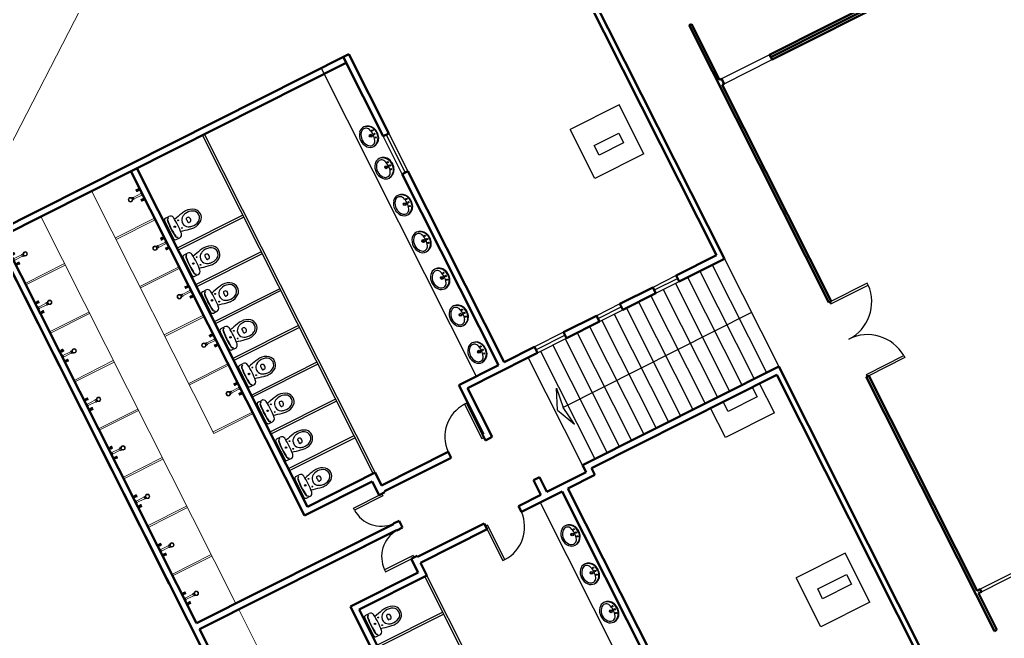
# Model space of a CAD drawing. Header units: inches. Extents: x 725.5 to 800.4, y -655.3 to -591.9.
# Drawn here: x 752.12 to 755.656, y -633.918 to -631.695 of the extents above; entities that cross this region are included whole.
import ezdxf

# ---------------------------------------------------------------- set-up
doc = ezdxf.new("R2010")
doc.units = ezdxf.units.IN
doc.header["$MEASUREMENT"] = 0
doc.linetypes.add('CONTINUA', pattern=[0])
for name, color, linetype, lineweight in [('0.13', 109, 'Continuous', 13), ('ACHUTECH', 24, 'Continuous', 18), ('muebles', 7, 'Continuous', 18)]:
    doc.layers.add(name, color=color, linetype=linetype, lineweight=lineweight)
for name, color, linetype in [('023_MUROS_2', 7, 'Continuous'), ('A_TEXTOLOCAL', 3, 'Continuous'), ('VANO-PUERTAS', 8, 'Continuous')]:
    doc.layers.add(name, color=color, linetype=linetype)

# ---------------------------------------------------------------- blocks, each defined once
blk = doc.blocks.new('A$C06D66FD6')
at = {"layer": '0.13', "color": 7}
for p, q in [((0.015, 0.239), (0.01, 0.239)), ((0.01, 0.239), (0.01, 0.2)), ((0.015, 0.2), (0.01, 0.2)), ((0.015, 0.239), (0.015, 0.2)), ((0.03, 0.205), (0.03, 0.233)), ((0.034, 0.227), (0.03, 0.227)), ((0.034, 0.211), (0.03, 0.211)), ((0.037, 0.228), (0.034, 0.228)), ((0.034, 0.228), (0.034, 0.21)), ((0.037, 0.21), (0.034, 0.21)), ((0.037, 0.228), (0.037, 0.21)), ((0.041, 0.223), (0.037, 0.223)), ((0.041, 0.215), (0.037, 0.215)), ((0.041, 0.2), (0.041, 0.239)), ((0.02, 0.119), (0, 0.119)), ((0.02, 0.152), (0.01, 0.152)), ((0.01, 0.152), (0.01, 0.086)), ((0.02, 0.086), (0.01, 0.086)), ((0.015, 0.039), (0.01, 0.039)), ((0.01, 0.039), (0.01, 0)), ((0.015, 0), (0.01, 0)), ((0.015, 0.039), (0.015, 0)), ((0.02, 0.152), (0.02, 0.086)), ((0.03, 0.139), (0.03, 0.099)), ((0.185, 0.134), (0.03, 0.134)), ((0.185, 0.104), (0.03, 0.104)), ((0.03, 0.005), (0.03, 0.033)), ((0.034, 0.027), (0.03, 0.027)), ((0.034, 0.011), (0.03, 0.011)), ((0.037, 0.028), (0.034, 0.028)), ((0.034, 0.028), (0.034, 0.01)), ((0.037, 0.01), (0.034, 0.01)), ((0.037, 0.028), (0.037, 0.01)), ((0.041, 0.023), (0.037, 0.023)), ((0.041, 0.015), (0.037, 0.015)), ((0.041, 0), (0.041, 0.039)), ((0.185, 0.1), (0.185, 0.14)), ((0.188, 0.142), (0.201, 0.142)), ((0.188, 0.097), (0.201, 0.097)), ((0.203, 0.099), (0.203, 0.14))]:
    blk.add_line(p, q, dxfattribs=at)
for points in [[(0.014, 0.219), (0.006, 0.219)], [(0.015, 0.239), (0.03, 0.233)], [(0.015, 0.2), (0.03, 0.205)], [(0.014, 0.019), (0.006, 0.019)], [(0.015, 0.039), (0.03, 0.033)], [(0.015, 0), (0.03, 0.005)]]:
    blk.add_lwpolyline(points, dxfattribs=at)
for points in [[(0.041, 0.239), (0.076, 0.239, -0.414214), (0.081, 0.234), (0.081, 0.204, -0.414214), (0.076, 0.2), (0.041, 0.2)], [(0.045, 0.224), (0.069, 0.224, 0.414214), (0.074, 0.229), (0.074, 0.229, 0.414214), (0.069, 0.234), (0.045, 0.234)], [(0.045, 0.206), (0.069, 0.206, 0.414214), (0.074, 0.211), (0.074, 0.211, 0.414214), (0.069, 0.216), (0.045, 0.216)], [(0.041, 0.039), (0.076, 0.039, -0.414214), (0.081, 0.034), (0.081, 0.004, -0.414214), (0.076, 0), (0.041, 0)], [(0.045, 0.024), (0.069, 0.024, 0.414214), (0.074, 0.029), (0.074, 0.029, 0.414214), (0.069, 0.034), (0.045, 0.034)], [(0.045, 0.006), (0.069, 0.006, 0.414214), (0.074, 0.011), (0.074, 0.011, 0.414214), (0.069, 0.016), (0.045, 0.016)]]:
    blk.add_lwpolyline(points, format="xyb", dxfattribs=at)
for radius in [0.0412, 0.0312]:
    blk.add_circle((0.251, 0.119), radius, dxfattribs=at)
for centre, radius, start, end in [((0.042, 0.158), 0.022, 195.6155, 239.4797), ((0.042, 0.081), 0.022, 120.5203, 164.3845), ((0.188, 0.139), 0.0025, 83.7052, 173.325), ((0.188, 0.1), 0.0025, 180, 265.3127), ((0.201, 0.14), 0.002, 0, 90), ((0.201, 0.099), 0.002, 270, 0), ((0.192, 0.171), 0.037, 285.9939, 316.8614), ((0.198, 0.06), 0.038, 52.1831, 83.3278)]:
    blk.add_arc(centre, radius, start, end, dxfattribs=at)

msp = doc.modelspace()

# ---------------------------------------------------------------- linework, layer by layer
at = {"color": 7}
for p, q in [((754.8133, -631.821), (754.6407, -631.9079)), ((754.6496, -631.9255), (754.8221, -631.8386)), ((753.2019, -631.8691), (753.7598, -632.9764)), ((754.2726, -632.0007), (754.0965, -632.0894)), ((754.3613, -632.1767), (754.2726, -632.0007)), ((754.1852, -632.2654), (754.0965, -632.0894)), ((753.3888, -633.3266), (752.776, -632.1101)), ((753.3959, -633.323), (752.783, -632.1066)), ((753.4931, -632.2499), (753.4248, -632.1143)), ((753.4459, -632.1037), (753.5142, -632.2393)), ((754.3613, -632.1767), (754.1852, -632.2654)), ((752.6434, -632.4082), (752.6558, -632.4019)), ((752.9207, -632.3973), (752.6848, -632.5162)), ((752.9242, -632.4044), (752.6883, -632.5232)), ((752.7229, -632.4058), (752.7195, -632.4076)), ((752.64, -632.4185), (752.6717, -632.4815)), ((752.7313, -632.4224), (752.7278, -632.4241)), ((752.6821, -632.4849), (752.6945, -632.4787)), ((752.7066, -632.5508), (752.7384, -632.6138)), ((752.7101, -632.5404), (752.7224, -632.5342)), ((752.9873, -632.5296), (752.7514, -632.6484)), ((752.9908, -632.5366), (752.7549, -632.6555)), ((752.7896, -632.5381), (752.7861, -632.5398)), ((752.7979, -632.5547), (752.7945, -632.5564)), ((754.6066, -632.5762), (754.8017, -632.9635)), ((754.6506, -632.554), (754.8458, -632.9413)), ((752.7487, -632.6172), (752.7611, -632.611)), ((754.478, -632.6145), (754.3935, -632.6571)), ((754.5186, -632.6206), (754.7137, -633.0078)), ((754.5626, -632.5984), (754.7577, -632.9857)), ((754.4042, -632.6782), (754.4887, -632.6356)), ((754.4746, -632.6427), (754.6697, -633.03)), ((755.164, -632.642), (755.0302, -632.7094)), ((755.0337, -632.7164), (755.1675, -632.649)), ((755.1675, -632.649), (755.164, -632.642)), ((752.7733, -632.683), (752.805, -632.746)), ((752.7767, -632.6727), (752.789, -632.6664)), ((753.0539, -632.6618), (752.818, -632.7807)), ((753.0575, -632.6689), (752.8216, -632.7877)), ((752.8562, -632.6703), (752.8527, -632.6721)), ((752.8646, -632.6869), (752.8611, -632.6886)), ((754.3866, -632.6871), (754.5817, -633.0744)), ((754.4306, -632.6649), (754.6257, -633.0522)), ((754.2756, -632.7165), (754.1911, -632.7591)), ((754.3426, -632.7092), (754.5377, -633.0965)), ((752.8154, -632.7494), (752.8277, -632.7432)), ((754.7482, -632.7477), (754.0713, -633.0887)), ((754.2017, -632.7802), (754.2862, -632.7376)), ((754.2545, -632.7536), (754.4497, -633.1409)), ((754.2986, -632.7314), (754.4937, -633.1187)), ((752.8433, -632.8049), (752.8557, -632.7987)), ((753.1205, -632.7941), (752.8847, -632.9129)), ((753.1241, -632.8011), (752.8882, -632.92)), ((754.1665, -632.7979), (754.3616, -633.1852)), ((754.2105, -632.7758), (754.4057, -633.1631)), ((752.9228, -632.8026), (752.9194, -632.8043)), ((752.9312, -632.8192), (752.9277, -632.8209)), ((754.0731, -632.8185), (753.9693, -632.8708)), ((754.1225, -632.8201), (754.3176, -633.2074)), ((753.9799, -632.892), (754.0838, -632.8396)), ((754.0345, -632.8645), (754.2296, -633.2517)), ((754.0785, -632.8423), (754.2736, -633.2296)), ((752.882, -632.8817), (752.8943, -632.8755)), ((753.9905, -632.8866), (754.1856, -633.2739)), ((755.1614, -632.9699), (755.2952, -632.9025)), ((755.2952, -632.9025), (755.2988, -632.9095)), ((752.9099, -632.9372), (752.9223, -632.9309)), ((753.1872, -632.9263), (752.9513, -633.0452)), ((753.1907, -632.9334), (752.9548, -633.0522)), ((752.9895, -632.9348), (752.986, -632.9366)), ((754.1416, -633.2961), (753.9465, -632.9088)), ((755.2988, -632.9095), (755.165, -632.9769)), ((752.9065, -632.9475), (752.9382, -633.0105)), ((752.9978, -632.9514), (752.9943, -632.9531)), ((752.9486, -633.0139), (752.961, -633.0077)), ((754.8304, -633.1079), (754.7772, -633.0023)), ((754.0515, -633.0987), (754.0483, -633.0198)), ((754.0483, -633.0198), (754.0713, -633.0887)), ((752.9731, -633.0798), (753.0049, -633.1428)), ((752.9766, -633.0694), (752.9889, -633.0632)), ((753.2538, -633.0586), (753.0179, -633.1774)), ((753.2574, -633.0656), (753.0215, -633.1845)), ((753.0561, -633.0671), (753.0526, -633.0688)), ((753.0644, -633.0837), (753.061, -633.0854)), ((754.0515, -633.0987), (754.113, -633.1482)), ((754.113, -633.1482), (754.0713, -633.0887)), ((754.6544, -633.1966), (754.6012, -633.091)), ((754.8304, -633.1079), (754.6544, -633.1966)), ((753.0152, -633.1462), (753.0276, -633.14)), ((753.0398, -633.212), (753.0715, -633.275)), ((753.0432, -633.2017), (753.0555, -633.1954)), ((753.3204, -633.1908), (753.0845, -633.3097)), ((753.324, -633.1979), (753.0881, -633.3167)), ((753.1227, -633.1993), (753.1193, -633.2011)), ((753.1311, -633.2159), (753.1276, -633.2177)), ((753.0819, -633.2784), (753.0942, -633.2722)), ((753.1116, -633.3374), (753.1239, -633.3312)), ((753.1082, -633.3478), (753.1399, -633.4108)), ((753.1911, -633.3351), (753.1877, -633.3369)), ((753.1995, -633.3517), (753.196, -633.3534)), ((753.1503, -633.4142), (753.1626, -633.408)), ((753.9886, -633.4306), (754.5444, -634.5338)), ((755.0847, -633.6127), (754.9087, -633.7014)), ((755.1734, -633.7887), (755.0847, -633.6127)), ((755.7418, -633.6553), (755.5693, -633.7422)), ((755.5737, -633.751), (755.7462, -633.6641)), ((754.1078, -634.7538), (753.5748, -633.6957)), ((754.1149, -634.7502), (753.5819, -633.6922)), ((754.9974, -633.8774), (754.9087, -633.7014)), ((755.1734, -633.7887), (754.9974, -633.8774)), ((753.6397, -633.8245), (753.4038, -633.9433)), ((753.359, -633.8457), (753.3907, -633.9087)), ((753.3624, -633.8353), (753.3748, -633.8291)), ((753.6432, -633.8315), (753.4073, -633.9504)), ((753.442, -633.833), (753.4385, -633.8347)), ((753.4503, -633.8496), (753.4468, -633.8513)), ((753.4011, -633.9121), (753.4135, -633.9059))]:
    msp.add_line(p, q, dxfattribs=at)
for centre, radius in [((753.386, -632.0936), 0.00211), ((753.3806, -632.1121), 0.00528), ((753.3806, -632.1121), 0.00324), ((753.394, -632.1053), 0.00246), ((753.3987, -632.1187), 0.00211), ((753.4359, -632.2255), 0.00528), ((753.4359, -632.2255), 0.00324), ((753.4414, -632.207), 0.00211), ((753.4494, -632.2187), 0.00246), ((753.4541, -632.2321), 0.00211), ((753.5082, -632.3395), 0.00211), ((753.5027, -632.358), 0.00528), ((753.5027, -632.358), 0.00324), ((753.5162, -632.3513), 0.00246), ((753.5209, -632.3647), 0.00211), ((752.6769, -632.4394), 0.00261), ((752.6769, -632.4394), 0.00261), ((752.6886, -632.4162), 0.00145), ((752.7025, -632.4438), 0.00145), ((753.575, -632.472), 0.00211), ((753.5829, -632.4838), 0.00246), ((753.5695, -632.4906), 0.00528), ((753.5695, -632.4906), 0.00324), ((753.5876, -632.4972), 0.00211), ((752.7552, -632.5485), 0.00145), ((752.7435, -632.5717), 0.00261), ((752.7435, -632.5717), 0.00261), ((752.7691, -632.5761), 0.00145), ((753.6362, -632.6231), 0.00528), ((753.6362, -632.6231), 0.00324), ((753.6417, -632.6046), 0.00211), ((753.6497, -632.6163), 0.00246), ((753.6544, -632.6297), 0.00211), ((752.8218, -632.6807), 0.00145), ((752.8102, -632.7039), 0.00261), ((752.8102, -632.7039), 0.00261), ((752.8358, -632.7083), 0.00145), ((753.703, -632.7556), 0.00528), ((753.703, -632.7556), 0.00324), ((753.7085, -632.7371), 0.00211), ((753.7165, -632.7489), 0.00246), ((753.7212, -632.7623), 0.00211), ((752.8768, -632.8362), 0.00261), ((752.8768, -632.8362), 0.00261), ((752.8885, -632.813), 0.00145), ((752.9024, -632.8406), 0.00145), ((753.7753, -632.8696), 0.00211), ((753.7698, -632.8882), 0.00528), ((753.7698, -632.8882), 0.00324), ((753.7832, -632.8814), 0.00246), ((753.7879, -632.8948), 0.00211), ((752.9434, -632.9684), 0.00261), ((752.9434, -632.9684), 0.00261), ((752.9551, -632.9452), 0.00145), ((752.969, -632.9728), 0.00145), ((753.0217, -633.0775), 0.00145), ((753.0101, -633.1007), 0.00261), ((753.0101, -633.1007), 0.00261), ((753.0356, -633.1051), 0.00145), ((753.0884, -633.2097), 0.00145), ((753.0767, -633.2329), 0.00261), ((753.0767, -633.2329), 0.00261), ((753.1023, -633.2373), 0.00145), ((753.1451, -633.3687), 0.00261), ((753.1451, -633.3687), 0.00261), ((753.1568, -633.3455), 0.00145), ((753.1707, -633.3731), 0.00145), ((754.1043, -633.5452), 0.00528), ((754.1043, -633.5452), 0.00324), ((754.1098, -633.5266), 0.00211), ((754.1178, -633.5384), 0.00246), ((754.1225, -633.5518), 0.00211), ((754.1738, -633.6831), 0.00528), ((754.1738, -633.6831), 0.00324), ((754.1793, -633.6645), 0.00211), ((754.1872, -633.6763), 0.00246), ((754.1919, -633.6897), 0.00211), ((754.2433, -633.821), 0.00528), ((754.2433, -633.821), 0.00324), ((754.2488, -633.8025), 0.00211), ((754.2567, -633.8142), 0.00246), ((754.2614, -633.8276), 0.00211), ((753.4076, -633.8434), 0.00145), ((753.3959, -633.8666), 0.00261), ((753.3959, -633.8666), 0.00261), ((753.4215, -633.871), 0.00145)]:
    msp.add_circle(centre, radius, dxfattribs=at)
for centre, radius, start, end in [((753.3683, -632.1057), 0.0282, 116.7392, 167.6563), ((753.3683, -632.1057), 0.0225, 143.8082, 167.6563), ((753.3639, -632.1025), 0.0171, 47.0976, 143.8082), ((753.3705, -632.1101), 0.0331, 49.4536, 116.7392), ((753.3676, -632.1148), 0.0363, 48.9184, 105.7424), ((753.3324, -632.1364), 0.0634, 26.7392, 47.0976), ((753.3598, -632.1225), 0.0472, 26.7392, 47.9924), ((753.3598, -632.1225), 0.0495, 26.7392, 49.4536), ((753.3857, -632.1095), 0.046, 167.6563, 206.7392), ((753.3857, -632.1095), 0.0404, 167.6563, 206.7392), ((753.3857, -632.1095), 0.0404, 206.7392, 245.8221), ((753.3784, -632.1312), 0.0171, 269.6702, 6.3807), ((753.3324, -632.1364), 0.0634, 6.3807, 26.7392), ((753.3762, -632.1214), 0.0331, 296.7392, 4.0247), ((753.3706, -632.1209), 0.0363, 307.7359, 4.5599), ((753.3598, -632.1225), 0.0472, 5.4859, 26.7392), ((753.3598, -632.1225), 0.0495, 4.0247, 26.7392), ((753.3857, -632.1095), 0.046, 206.7392, 245.8221), ((753.3784, -632.1258), 0.0282, 245.8221, 296.7392), ((753.3784, -632.1258), 0.0225, 245.8221, 269.6702), ((753.4236, -632.2191), 0.0282, 116.7392, 167.6563), ((753.4193, -632.2159), 0.0171, 47.0976, 143.8082), ((753.4259, -632.2235), 0.0331, 49.4536, 116.7392), ((753.4229, -632.2282), 0.0363, 48.9184, 105.7424), ((753.4152, -632.236), 0.0495, 26.7392, 49.4536), ((753.4411, -632.2229), 0.046, 167.6563, 206.7392), ((753.4411, -632.2229), 0.0404, 167.6563, 206.7392), ((753.4236, -632.2191), 0.0225, 143.8082, 167.6563), ((753.3878, -632.2498), 0.0634, 26.7392, 47.0976), ((753.3878, -632.2498), 0.0634, 6.3807, 26.7392), ((753.4316, -632.2348), 0.0331, 296.7392, 4.0247), ((753.4152, -632.236), 0.0472, 26.7392, 47.9924), ((753.426, -632.2343), 0.0363, 307.7359, 4.5599), ((753.4152, -632.236), 0.0472, 5.4859, 26.7392), ((753.4152, -632.236), 0.0495, 4.0247, 26.7392), ((753.4411, -632.2229), 0.046, 206.7392, 245.8221), ((753.4411, -632.2229), 0.0404, 206.7392, 245.8221), ((753.4338, -632.2392), 0.0282, 245.8221, 296.7392), ((753.4338, -632.2392), 0.0225, 245.8221, 269.6702), ((753.4337, -632.2446), 0.0171, 269.6702, 6.3807), ((753.4904, -632.3516), 0.0282, 116.7392, 167.6563), ((753.4904, -632.3516), 0.0225, 143.8082, 167.6563), ((753.486, -632.3484), 0.0171, 47.0976, 143.8082), ((753.4926, -632.356), 0.0331, 49.4536, 116.7392), ((753.4897, -632.3608), 0.0363, 48.9184, 105.7424), ((753.4545, -632.3823), 0.0634, 26.7392, 47.0976), ((753.482, -632.3685), 0.0472, 26.7392, 47.9924), ((753.482, -632.3685), 0.0495, 26.7392, 49.4536), ((752.7392, -632.4264), 0.0502, 78.026, 119.042), ((753.5079, -632.3554), 0.046, 167.6563, 206.7392), ((753.5079, -632.3554), 0.046, 206.7392, 245.8221), ((753.5079, -632.3554), 0.0404, 167.6563, 206.7392), ((753.5079, -632.3554), 0.0404, 206.7392, 245.8221), ((753.5005, -632.3772), 0.0171, 269.6702, 6.3807), ((753.4545, -632.3823), 0.0634, 6.3807, 26.7392), ((753.4983, -632.3673), 0.0331, 296.7392, 4.0247), ((753.4928, -632.3669), 0.0363, 307.7359, 4.5599), ((753.482, -632.3685), 0.0472, 5.4859, 26.7392), ((753.482, -632.3685), 0.0495, 4.0247, 26.7392), ((752.6469, -632.4151), 0.00773, 116.7392, 206.7392), ((752.6573, -632.4148), 0.00773, 116.7392, 200.4673), ((752.6585, -632.4141), 0.00773, 126.982, 200.525), ((752.6613, -632.413), 0.0124, 33.5322, 116.7392), ((752.4455, -632.556), 0.2713, 19.9461, 33.5322), ((753.0012, -632.7706), 0.483, 128.3135, 132.2832), ((752.7236, -632.4144), 0.0223, 144.1418, 200.4972), ((752.7747, -632.4817), 0.1159, 121.1186, 129.0298), ((752.7446, -632.4296), 0.0483, 128.3587, 144.1418), ((752.7405, -632.4244), 0.0417, 87.623, 128.3587), ((752.7208, -632.4102), 0.0029, 116.7392, 200.09), ((752.7725, -632.3913), 0.058, 200.09, 213.3883), ((752.7256, -632.411), 0.0058, 63.6091, 116.7392), ((752.723, -632.4162), 0.0116, 349.8693, 63.6091), ((752.7413, -632.407), 0.0243, 325.8553, 87.623), ((752.7413, -632.407), 0.0309, 339.1754, 74.3029), ((753.5005, -632.3717), 0.0282, 245.8221, 296.7392), ((753.5005, -632.3717), 0.0225, 245.8221, 269.6702), ((752.9216, -632.3162), 0.2898, 200.4673, 213.011), ((752.9216, -632.3162), 0.2884, 200.4086, 213.0636), ((752.7352, -632.41), 0.0348, 200.4972, 212.9811), ((752.7248, -632.4168), 0.0223, 212.9811, 269.3365), ((752.7265, -632.4216), 0.0029, 213.3883, 296.7392), ((752.7251, -632.3908), 0.0483, 269.3365, 285.1196), ((752.7012, -632.3356), 0.1159, 284.4485, 292.3598), ((752.7287, -632.4172), 0.0058, 296.7392, 349.8693), ((752.7268, -632.3972), 0.0417, 285.1196, 325.8553), ((752.7245, -632.3971), 0.0502, 294.4363, 335.4523), ((752.6786, -632.478), 0.00773, 206.7392, 296.7392), ((752.685, -632.4698), 0.00773, 213.011, 296.7392), ((752.6863, -632.4693), 0.00773, 212.9533, 286.4963), ((752.6889, -632.4677), 0.0124, 296.7392, 19.9461), ((752.6037, -631.9817), 0.483, 281.1952, 285.1648), ((753.5746, -632.488), 0.046, 167.6563, 206.7392), ((753.5572, -632.4842), 0.0282, 116.7392, 167.6563), ((753.5746, -632.488), 0.0404, 167.6563, 206.7392), ((753.5572, -632.4842), 0.0225, 143.8082, 167.6563), ((753.5528, -632.481), 0.0171, 47.0976, 143.8082), ((753.5594, -632.4886), 0.0331, 49.4536, 116.7392), ((753.5565, -632.4933), 0.0363, 48.9184, 105.7424), ((753.5213, -632.5148), 0.0634, 26.7392, 47.0976), ((753.5487, -632.501), 0.0472, 26.7392, 47.9924), ((753.5487, -632.501), 0.0495, 26.7392, 49.4536), ((753.5487, -632.501), 0.0472, 5.4859, 26.7392), ((753.5487, -632.501), 0.0495, 4.0247, 26.7392), ((752.8414, -632.6139), 0.1159, 121.1186, 129.0298), ((752.8072, -632.5567), 0.0417, 87.623, 128.3587), ((752.8058, -632.5586), 0.0502, 78.026, 119.042), ((752.8079, -632.5392), 0.0243, 325.8553, 87.623), ((752.8079, -632.5392), 0.0309, 339.1754, 74.3029), ((753.5746, -632.488), 0.046, 206.7392, 245.8221), ((753.5746, -632.488), 0.0404, 206.7392, 245.8221), ((753.5673, -632.5097), 0.0171, 269.6702, 6.3807), ((753.5213, -632.5148), 0.0634, 6.3807, 26.7392), ((753.5651, -632.4999), 0.0331, 296.7392, 4.0247), ((753.5595, -632.4994), 0.0363, 307.7359, 4.5599), ((752.7135, -632.5473), 0.00773, 116.7392, 206.7392), ((752.7239, -632.547), 0.00773, 116.7392, 200.4673), ((752.9882, -632.4484), 0.2898, 200.4673, 213.011), ((752.7251, -632.5463), 0.00773, 126.982, 200.525), ((752.9882, -632.4484), 0.2884, 200.4086, 213.0636), ((752.728, -632.5452), 0.0124, 33.5322, 116.7392), ((752.5122, -632.6882), 0.2713, 19.9461, 33.5322), ((753.0678, -632.9029), 0.483, 128.3135, 132.2832), ((752.7902, -632.5466), 0.0223, 144.1418, 200.4972), ((752.8113, -632.5618), 0.0483, 128.3587, 144.1418), ((752.7874, -632.5424), 0.0029, 116.7392, 200.09), ((752.8391, -632.5235), 0.058, 200.09, 213.3883), ((752.7922, -632.5433), 0.0058, 63.6091, 116.7392), ((752.7896, -632.5485), 0.0116, 349.8693, 63.6091), ((752.7953, -632.5495), 0.0058, 296.7392, 349.8693), ((752.7934, -632.5294), 0.0417, 285.1196, 325.8553), ((752.7911, -632.5294), 0.0502, 294.4363, 335.4523), ((753.5673, -632.5043), 0.0282, 245.8221, 296.7392), ((753.5673, -632.5043), 0.0225, 245.8221, 269.6702), ((752.6704, -632.114), 0.483, 281.1952, 285.1648), ((752.8019, -632.5423), 0.0348, 200.4972, 212.9811), ((752.7914, -632.5491), 0.0223, 212.9811, 269.3365), ((752.7932, -632.5538), 0.0029, 213.3883, 296.7392), ((752.7917, -632.5231), 0.0483, 269.3365, 285.1196), ((752.7678, -632.4679), 0.1159, 284.4485, 292.3598), ((753.6262, -632.6211), 0.0331, 49.4536, 116.7392), ((752.7453, -632.6103), 0.00773, 206.7392, 296.7392), ((752.7517, -632.6021), 0.00773, 213.011, 296.7392), ((752.7529, -632.6016), 0.00773, 212.9533, 286.4963), ((752.7555, -632.5999), 0.0124, 296.7392, 19.9461), ((753.6414, -632.6205), 0.046, 167.6563, 206.7392), ((753.6239, -632.6167), 0.0282, 116.7392, 167.6563), ((753.6414, -632.6205), 0.0404, 167.6563, 206.7392), ((753.6239, -632.6167), 0.0225, 143.8082, 167.6563), ((753.6196, -632.6135), 0.0171, 47.0976, 143.8082), ((753.6232, -632.6258), 0.0363, 48.9184, 105.7424), ((753.5881, -632.6474), 0.0634, 26.7392, 47.0976), ((753.5881, -632.6474), 0.0634, 6.3807, 26.7392), ((753.6155, -632.6336), 0.0472, 26.7392, 47.9924), ((753.6155, -632.6336), 0.0495, 26.7392, 49.4536), ((753.6155, -632.6336), 0.0472, 5.4859, 26.7392), ((753.6155, -632.6336), 0.0495, 4.0247, 26.7392), ((753.1344, -633.0351), 0.483, 128.3135, 132.2832), ((752.908, -632.7462), 0.1159, 121.1186, 129.0298), ((752.8779, -632.6941), 0.0483, 128.3587, 144.1418), ((752.8738, -632.6889), 0.0417, 87.623, 128.3587), ((752.8725, -632.6909), 0.0502, 78.026, 119.042), ((752.8745, -632.6715), 0.0243, 325.8553, 87.623), ((752.8745, -632.6715), 0.0309, 339.1754, 74.3029), ((753.6414, -632.6205), 0.046, 206.7392, 245.8221), ((753.6414, -632.6205), 0.0404, 206.7392, 245.8221), ((753.6341, -632.6368), 0.0225, 245.8221, 269.6702), ((753.6341, -632.6422), 0.0171, 269.6702, 6.3807), ((753.6319, -632.6324), 0.0331, 296.7392, 4.0247), ((753.6263, -632.6319), 0.0363, 307.7359, 4.5599), ((755.0302, -632.7094), 0.1498, 296.7392, 23.7222), ((752.7802, -632.6796), 0.00773, 116.7392, 206.7392), ((752.7906, -632.6793), 0.00773, 116.7392, 200.4673), ((753.0548, -632.5807), 0.2898, 200.4673, 213.011), ((752.7917, -632.6786), 0.00773, 126.982, 200.525), ((753.0548, -632.5807), 0.2884, 200.4086, 213.0636), ((752.7946, -632.6775), 0.0124, 33.5322, 116.7392), ((752.5788, -632.8205), 0.2713, 19.9461, 33.5322), ((752.8568, -632.6789), 0.0223, 144.1418, 200.4972), ((752.8685, -632.6745), 0.0348, 200.4972, 212.9811), ((752.8581, -632.6813), 0.0223, 212.9811, 269.3365), ((752.854, -632.6747), 0.0029, 116.7392, 200.09), ((752.9058, -632.6558), 0.058, 200.09, 213.3883), ((752.8588, -632.6755), 0.0058, 63.6091, 116.7392), ((752.8598, -632.6861), 0.0029, 213.3883, 296.7392), ((752.8562, -632.6807), 0.0116, 349.8693, 63.6091), ((752.8619, -632.6817), 0.0058, 296.7392, 349.8693), ((752.8601, -632.6617), 0.0417, 285.1196, 325.8553), ((752.8577, -632.6616), 0.0502, 294.4363, 335.4523), ((753.6341, -632.6368), 0.0282, 245.8221, 296.7392), ((752.8222, -632.7322), 0.0124, 296.7392, 19.9461), ((752.737, -632.2462), 0.483, 281.1952, 285.1648), ((752.8584, -632.6553), 0.0483, 269.3365, 285.1196), ((752.8344, -632.6001), 0.1159, 284.4485, 292.3598), ((753.6907, -632.7492), 0.0282, 116.7392, 167.6563), ((753.6863, -632.746), 0.0171, 47.0976, 143.8082), ((753.6929, -632.7536), 0.0331, 49.4536, 116.7392), ((753.69, -632.7584), 0.0363, 48.9184, 105.7424), ((753.6823, -632.7661), 0.0495, 26.7392, 49.4536), ((752.8119, -632.7425), 0.00773, 206.7392, 296.7392), ((752.8183, -632.7343), 0.00773, 213.011, 296.7392), ((752.8196, -632.7338), 0.00773, 212.9533, 286.4963), ((753.7082, -632.753), 0.046, 167.6563, 206.7392), ((753.7082, -632.753), 0.0404, 167.6563, 206.7392), ((753.6907, -632.7492), 0.0225, 143.8082, 167.6563), ((753.6549, -632.7799), 0.0634, 26.7392, 47.0976), ((753.6549, -632.7799), 0.0634, 6.3807, 26.7392), ((753.6986, -632.7649), 0.0331, 296.7392, 4.0247), ((753.6823, -632.7661), 0.0472, 26.7392, 47.9924), ((753.6931, -632.7645), 0.0363, 307.7359, 4.5599), ((753.6823, -632.7661), 0.0472, 5.4859, 26.7392), ((753.6823, -632.7661), 0.0495, 4.0247, 26.7392), ((752.8612, -632.8097), 0.0124, 33.5322, 116.7392), ((753.2011, -633.1674), 0.483, 128.3135, 132.2832), ((752.9235, -632.8111), 0.0223, 144.1418, 200.4972), ((752.9746, -632.8784), 0.1159, 121.1186, 129.0298), ((752.9445, -632.8263), 0.0483, 128.3587, 144.1418), ((752.9404, -632.8212), 0.0417, 87.623, 128.3587), ((752.9391, -632.8231), 0.0502, 78.026, 119.042), ((752.9412, -632.8037), 0.0243, 325.8553, 87.623), ((752.9412, -632.8037), 0.0309, 339.1754, 74.3029), ((753.7082, -632.753), 0.046, 206.7392, 245.8221), ((753.7082, -632.753), 0.0404, 206.7392, 245.8221), ((753.7009, -632.7693), 0.0282, 245.8221, 296.7392), ((753.7009, -632.7693), 0.0225, 245.8221, 269.6702), ((753.7008, -632.7748), 0.0171, 269.6702, 6.3807), ((752.8468, -632.8118), 0.00773, 116.7392, 206.7392), ((752.8572, -632.8115), 0.00773, 116.7392, 200.4673), ((753.1215, -632.7129), 0.2898, 200.4673, 213.011), ((752.8584, -632.8108), 0.00773, 126.982, 200.525), ((753.1215, -632.7129), 0.2884, 200.4086, 213.0636), ((752.6454, -632.9527), 0.2713, 19.9461, 33.5322), ((752.9351, -632.8068), 0.0348, 200.4972, 212.9811), ((752.9247, -632.8136), 0.0223, 212.9811, 269.3365), ((752.9207, -632.8069), 0.0029, 116.7392, 200.09), ((752.9724, -632.788), 0.058, 200.09, 213.3883), ((752.9254, -632.8078), 0.0058, 63.6091, 116.7392), ((752.9264, -632.8183), 0.0029, 213.3883, 296.7392), ((752.925, -632.7876), 0.0483, 269.3365, 285.1196), ((752.9229, -632.813), 0.0116, 349.8693, 63.6091), ((752.9286, -632.814), 0.0058, 296.7392, 349.8693), ((752.9267, -632.7939), 0.0417, 285.1196, 325.8553), ((752.9244, -632.7939), 0.0502, 294.4363, 335.4523), ((755.165, -632.9769), 0.1498, 29.7561, 116.7392), ((752.8849, -632.8666), 0.00773, 213.011, 296.7392), ((752.8862, -632.8661), 0.00773, 212.9533, 286.4963), ((752.8888, -632.8644), 0.0124, 296.7392, 19.9461), ((752.8036, -632.3785), 0.483, 281.1952, 285.1648), ((752.901, -632.7324), 0.1159, 284.4485, 292.3598), ((753.7575, -632.8818), 0.0282, 116.7392, 167.6563), ((753.7575, -632.8818), 0.0225, 143.8082, 167.6563), ((753.7531, -632.8786), 0.0171, 47.0976, 143.8082), ((753.7597, -632.8862), 0.0331, 49.4536, 116.7392), ((753.7568, -632.8909), 0.0363, 48.9184, 105.7424), ((753.7216, -632.9124), 0.0634, 26.7392, 47.0976), ((753.749, -632.8986), 0.0472, 26.7392, 47.9924), ((753.749, -632.8986), 0.0495, 26.7392, 49.4536), ((752.8785, -632.8748), 0.00773, 206.7392, 296.7392), ((753.0057, -632.9554), 0.0502, 78.026, 119.042), ((753.0078, -632.936), 0.0309, 339.1754, 74.3029), ((753.7749, -632.8856), 0.046, 167.6563, 206.7392), ((753.7749, -632.8856), 0.046, 206.7392, 245.8221), ((753.7749, -632.8856), 0.0404, 167.6563, 206.7392), ((753.7749, -632.8856), 0.0404, 206.7392, 245.8221), ((753.7676, -632.9073), 0.0171, 269.6702, 6.3807), ((753.7216, -632.9124), 0.0634, 6.3807, 26.7392), ((753.7654, -632.8975), 0.0331, 296.7392, 4.0247), ((753.7599, -632.897), 0.0363, 307.7359, 4.5599), ((753.749, -632.8986), 0.0472, 5.4859, 26.7392), ((753.749, -632.8986), 0.0495, 4.0247, 26.7392), ((752.9134, -632.9441), 0.00773, 116.7392, 206.7392), ((752.9238, -632.9438), 0.00773, 116.7392, 200.4673), ((752.925, -632.9431), 0.00773, 126.982, 200.525), ((752.9279, -632.942), 0.0124, 33.5322, 116.7392), ((752.712, -633.085), 0.2713, 19.9461, 33.5322), ((753.2677, -633.2996), 0.483, 128.3135, 132.2832), ((752.9901, -632.9434), 0.0223, 144.1418, 200.4972), ((753.0412, -633.0107), 0.1159, 121.1186, 129.0298), ((753.0111, -632.9586), 0.0483, 128.3587, 144.1418), ((753.0071, -632.9534), 0.0417, 87.623, 128.3587), ((752.9873, -632.9392), 0.0029, 116.7392, 200.09), ((753.039, -632.9203), 0.058, 200.09, 213.3883), ((752.9921, -632.94), 0.0058, 63.6091, 116.7392), ((752.9895, -632.9452), 0.0116, 349.8693, 63.6091), ((753.0078, -632.936), 0.0243, 325.8553, 87.623), ((753.7676, -632.9019), 0.0282, 245.8221, 296.7392), ((753.7676, -632.9019), 0.0225, 245.8221, 269.6702), ((753.1881, -632.8452), 0.2898, 200.4673, 213.011), ((753.1881, -632.8452), 0.2884, 200.4086, 213.0636), ((752.8702, -632.5107), 0.483, 281.1952, 285.1648), ((753.0017, -632.939), 0.0348, 200.4972, 212.9811), ((752.9913, -632.9458), 0.0223, 212.9811, 269.3365), ((752.993, -632.9506), 0.0029, 213.3883, 296.7392), ((752.9916, -632.9198), 0.0483, 269.3365, 285.1196), ((752.9677, -632.8646), 0.1159, 284.4485, 292.3598), ((752.9952, -632.9462), 0.0058, 296.7392, 349.8693), ((752.9933, -632.9262), 0.0417, 285.1196, 325.8553), ((752.991, -632.9261), 0.0502, 294.4363, 335.4523), ((752.9451, -633.007), 0.00773, 206.7392, 296.7392), ((752.9516, -632.9988), 0.00773, 213.011, 296.7392), ((752.9528, -632.9983), 0.00773, 212.9533, 286.4963), ((752.9554, -632.9967), 0.0124, 296.7392, 19.9461), ((753.1079, -633.1429), 0.1159, 121.1186, 129.0298), ((753.0737, -633.0857), 0.0417, 87.623, 128.3587), ((753.0724, -633.0876), 0.0502, 78.026, 119.042), ((753.0744, -633.0682), 0.0243, 325.8553, 87.623), ((753.0744, -633.0682), 0.0309, 339.1754, 74.3029), ((752.98, -633.0763), 0.00773, 116.7392, 206.7392), ((752.9905, -633.076), 0.00773, 116.7392, 200.4673), ((753.2547, -632.9774), 0.2898, 200.4673, 213.011), ((752.9916, -633.0753), 0.00773, 126.982, 200.525), ((753.2547, -632.9774), 0.2884, 200.4086, 213.0636), ((752.9945, -633.0742), 0.0124, 33.5322, 116.7392), ((752.7787, -633.2172), 0.2713, 19.9461, 33.5322), ((753.3343, -633.4319), 0.483, 128.3135, 132.2832), ((753.0567, -633.0756), 0.0223, 144.1418, 200.4972), ((753.0684, -633.0713), 0.0348, 200.4972, 212.9811), ((753.0778, -633.0909), 0.0483, 128.3587, 144.1418), ((753.0539, -633.0714), 0.0029, 116.7392, 200.09), ((753.1056, -633.0525), 0.058, 200.09, 213.3883), ((753.0587, -633.0723), 0.0058, 63.6091, 116.7392), ((753.0561, -633.0775), 0.0116, 349.8693, 63.6091), ((753.0618, -633.0785), 0.0058, 296.7392, 349.8693), ((753.06, -633.0584), 0.0417, 285.1196, 325.8553), ((753.0576, -633.0584), 0.0502, 294.4363, 335.4523), ((753.7789, -633.1941), 0.1321, 117.5424, 204.1731), ((752.9369, -632.643), 0.483, 281.1952, 285.1648), ((753.0579, -633.0781), 0.0223, 212.9811, 269.3365), ((753.0597, -633.0828), 0.0029, 213.3883, 296.7392), ((753.0582, -633.0521), 0.0483, 269.3365, 285.1196), ((753.0343, -632.9969), 0.1159, 284.4485, 292.3598), ((753.0118, -633.1393), 0.00773, 206.7392, 296.7392), ((753.0182, -633.1311), 0.00773, 213.011, 296.7392), ((753.0195, -633.1306), 0.00773, 212.9533, 286.4963), ((753.022, -633.1289), 0.0124, 296.7392, 19.9461), ((753.401, -633.5641), 0.483, 128.3135, 132.2832), ((753.1745, -633.2752), 0.1159, 121.1186, 129.0298), ((753.1444, -633.2231), 0.0483, 128.3587, 144.1418), ((753.1403, -633.218), 0.0417, 87.623, 128.3587), ((753.139, -633.2199), 0.0502, 78.026, 119.042), ((753.141, -633.2005), 0.0243, 325.8553, 87.623), ((753.141, -633.2005), 0.0309, 339.1754, 74.3029), ((753.0467, -633.2086), 0.00773, 116.7392, 206.7392), ((753.0571, -633.2083), 0.00773, 116.7392, 200.4673), ((753.3213, -633.1097), 0.2898, 200.4673, 213.011), ((753.0583, -633.2076), 0.00773, 126.982, 200.525), ((753.3213, -633.1097), 0.2884, 200.4086, 213.0636), ((753.0611, -633.2065), 0.0124, 33.5322, 116.7392), ((752.8453, -633.3495), 0.2713, 19.9461, 33.5322), ((753.1234, -633.2079), 0.0223, 144.1418, 200.4972), ((753.135, -633.2035), 0.0348, 200.4972, 212.9811), ((753.1246, -633.2103), 0.0223, 212.9811, 269.3365), ((753.1206, -633.2037), 0.0029, 116.7392, 200.09), ((753.1723, -633.1848), 0.058, 200.09, 213.3883), ((753.1253, -633.2045), 0.0058, 63.6091, 116.7392), ((753.1263, -633.2151), 0.0029, 213.3883, 296.7392), ((753.1228, -633.2097), 0.0116, 349.8693, 63.6091), ((753.1285, -633.2107), 0.0058, 296.7392, 349.8693), ((753.1266, -633.1907), 0.0417, 285.1196, 325.8553), ((753.1242, -633.1906), 0.0502, 294.4363, 335.4523), ((753.0887, -633.2612), 0.0124, 296.7392, 19.9461), ((753.0035, -632.7752), 0.483, 281.1952, 285.1648), ((753.1249, -633.1843), 0.0483, 269.3365, 285.1196), ((753.1009, -633.1291), 0.1159, 284.4485, 292.3598), ((753.0784, -633.2715), 0.00773, 206.7392, 296.7392), ((753.0848, -633.2633), 0.00773, 213.011, 296.7392), ((753.0861, -633.2628), 0.00773, 212.9533, 286.4963), ((753.1295, -633.3422), 0.0124, 33.5322, 116.7392), ((753.4694, -633.6999), 0.483, 128.3135, 132.2832), ((753.1918, -633.3437), 0.0223, 144.1418, 200.4972), ((753.2429, -633.411), 0.1159, 121.1186, 129.0298), ((753.2128, -633.3589), 0.0483, 128.3587, 144.1418), ((753.2087, -633.3537), 0.0417, 87.623, 128.3587), ((753.2074, -633.3556), 0.0502, 78.026, 119.042), ((753.2094, -633.3363), 0.0243, 325.8553, 87.623), ((753.2094, -633.3363), 0.0309, 339.1754, 74.3029), ((753.1151, -633.3443), 0.00773, 116.7392, 206.7392), ((753.1255, -633.3441), 0.00773, 116.7392, 200.4673), ((753.3897, -633.2454), 0.2898, 200.4673, 213.011), ((753.1267, -633.3433), 0.00773, 126.982, 200.525), ((753.3897, -633.2454), 0.2884, 200.4086, 213.0636), ((752.9137, -633.4853), 0.2713, 19.9461, 33.5322), ((753.2034, -633.3393), 0.0348, 200.4972, 212.9811), ((753.193, -633.3461), 0.0223, 212.9811, 269.3365), ((753.189, -633.3394), 0.0029, 116.7392, 200.09), ((753.2407, -633.3205), 0.058, 200.09, 213.3883), ((753.1937, -633.3403), 0.0058, 63.6091, 116.7392), ((753.1947, -633.3508), 0.0029, 213.3883, 296.7392), ((753.1933, -633.3201), 0.0483, 269.3365, 285.1196), ((753.1912, -633.3455), 0.0116, 349.8693, 63.6091), ((753.1969, -633.3465), 0.0058, 296.7392, 349.8693), ((753.195, -633.3265), 0.0417, 285.1196, 325.8553), ((753.1926, -633.3264), 0.0502, 294.4363, 335.4523), ((753.1571, -633.3969), 0.0124, 296.7392, 19.9461), ((753.0719, -632.911), 0.483, 281.1952, 285.1648), ((753.1693, -633.2649), 0.1159, 284.4485, 292.3598), ((753.1468, -633.4073), 0.00773, 206.7392, 296.7392), ((753.1532, -633.3991), 0.00773, 213.011, 296.7392), ((753.1545, -633.3986), 0.00773, 212.9533, 286.4963), ((753.4182, -633.4069), 0.1084, 207.7036, 293.6128), ((753.8012, -633.5183), 0.1321, 297.5424, 24.1731), ((753.5281, -633.6249), 0.1084, 119.8655, 205.7747), ((754.1095, -633.5426), 0.046, 167.6563, 206.7392), ((754.092, -633.5388), 0.0282, 116.7392, 167.6563), ((754.1095, -633.5426), 0.0404, 167.6563, 206.7392), ((754.092, -633.5388), 0.0225, 143.8082, 167.6563), ((754.0876, -633.5356), 0.0171, 47.0976, 143.8082), ((754.0942, -633.5432), 0.0331, 49.4536, 116.7392), ((754.0913, -633.5479), 0.0363, 48.9184, 105.7424), ((754.0562, -633.5694), 0.0634, 26.7392, 47.0976), ((754.0562, -633.5694), 0.0634, 6.3807, 26.7392), ((754.0836, -633.5556), 0.0472, 26.7392, 47.9924), ((754.0836, -633.5556), 0.0495, 26.7392, 49.4536), ((754.0836, -633.5556), 0.0472, 5.4859, 26.7392), ((754.0836, -633.5556), 0.0495, 4.0247, 26.7392), ((754.1095, -633.5426), 0.046, 206.7392, 245.8221), ((754.1095, -633.5426), 0.0404, 206.7392, 245.8221), ((754.1021, -633.5643), 0.0171, 269.6702, 6.3807), ((754.0999, -633.5545), 0.0331, 296.7392, 4.0247), ((754.0944, -633.554), 0.0363, 307.7359, 4.5599), ((754.1021, -633.5589), 0.0282, 245.8221, 296.7392), ((754.1021, -633.5589), 0.0225, 245.8221, 269.6702), ((754.1637, -633.6811), 0.0331, 49.4536, 116.7392), ((754.1608, -633.6858), 0.0363, 48.9184, 105.7424), ((754.1789, -633.6805), 0.046, 167.6563, 206.7392), ((754.1615, -633.6767), 0.0282, 116.7392, 167.6563), ((754.1789, -633.6805), 0.0404, 167.6563, 206.7392), ((754.1615, -633.6767), 0.0225, 143.8082, 167.6563), ((754.1571, -633.6735), 0.0171, 47.0976, 143.8082), ((754.1256, -633.7073), 0.0634, 26.7392, 47.0976), ((754.1256, -633.7073), 0.0634, 6.3807, 26.7392), ((754.153, -633.6935), 0.0472, 26.7392, 47.9924), ((754.153, -633.6935), 0.0495, 26.7392, 49.4536), ((754.153, -633.6935), 0.0472, 5.4859, 26.7392), ((754.153, -633.6935), 0.0495, 4.0247, 26.7392), ((754.1789, -633.6805), 0.046, 206.7392, 245.8221), ((754.1789, -633.6805), 0.0404, 206.7392, 245.8221), ((754.1716, -633.6968), 0.0225, 245.8221, 269.6702), ((754.1716, -633.7022), 0.0171, 269.6702, 6.3807), ((754.1694, -633.6924), 0.0331, 296.7392, 4.0247), ((754.1639, -633.6919), 0.0363, 307.7359, 4.5599), ((754.1716, -633.6968), 0.0282, 245.8221, 296.7392), ((754.231, -633.8146), 0.0282, 116.7392, 167.6563), ((754.2332, -633.819), 0.0331, 49.4536, 116.7392), ((754.2303, -633.8237), 0.0363, 48.9184, 105.7424), ((753.7202, -634.1978), 0.483, 128.3135, 132.2832), ((753.4937, -633.9089), 0.1159, 121.1186, 129.0298), ((753.4636, -633.8568), 0.0483, 128.3587, 144.1418), ((753.4596, -633.8516), 0.0417, 87.623, 128.3587), ((753.4582, -633.8535), 0.0502, 78.026, 119.042), ((753.4603, -633.8342), 0.0243, 325.8553, 87.623), ((753.4603, -633.8342), 0.0309, 339.1754, 74.3029), ((754.2484, -633.8184), 0.046, 167.6563, 206.7392), ((754.2484, -633.8184), 0.0404, 167.6563, 206.7392), ((754.231, -633.8146), 0.0225, 143.8082, 167.6563), ((754.2266, -633.8114), 0.0171, 47.0976, 143.8082), ((754.1951, -633.8452), 0.0634, 26.7392, 47.0976), ((754.1951, -633.8452), 0.0634, 6.3807, 26.7392), ((754.2225, -633.8314), 0.0472, 26.7392, 47.9924), ((754.2225, -633.8314), 0.0495, 26.7392, 49.4536), ((754.2333, -633.8298), 0.0363, 307.7359, 4.5599), ((754.2225, -633.8314), 0.0472, 5.4859, 26.7392), ((754.2225, -633.8314), 0.0495, 4.0247, 26.7392), ((753.3659, -633.8422), 0.00773, 116.7392, 206.7392), ((753.3763, -633.8419), 0.00773, 116.7392, 200.4673), ((753.6406, -633.7433), 0.2898, 200.4673, 213.011), ((753.3775, -633.8412), 0.00773, 126.982, 200.525), ((753.6406, -633.7433), 0.2884, 200.4086, 213.0636), ((753.3803, -633.8401), 0.0124, 33.5322, 116.7392), ((753.1645, -633.9831), 0.2713, 19.9461, 33.5322), ((753.4426, -633.8416), 0.0223, 144.1418, 200.4972), ((753.4542, -633.8372), 0.0348, 200.4972, 212.9811), ((753.4438, -633.844), 0.0223, 212.9811, 269.3365), ((753.4398, -633.8373), 0.0029, 116.7392, 200.09), ((753.4915, -633.8184), 0.058, 200.09, 213.3883), ((753.4446, -633.8382), 0.0058, 63.6091, 116.7392), ((753.4455, -633.8487), 0.0029, 213.3883, 296.7392), ((753.442, -633.8434), 0.0116, 349.8693, 63.6091), ((753.4477, -633.8444), 0.0058, 296.7392, 349.8693), ((753.4458, -633.8243), 0.0417, 285.1196, 325.8553), ((753.4435, -633.8243), 0.0502, 294.4363, 335.4523), ((754.2484, -633.8184), 0.046, 206.7392, 245.8221), ((754.2484, -633.8184), 0.0404, 206.7392, 245.8221), ((754.2411, -633.8347), 0.0282, 245.8221, 296.7392), ((754.2411, -633.8347), 0.0225, 245.8221, 269.6702), ((754.2411, -633.8401), 0.0171, 269.6702, 6.3807), ((754.2389, -633.8303), 0.0331, 296.7392, 4.0247), ((753.4079, -633.8948), 0.0124, 296.7392, 19.9461), ((753.3227, -633.4089), 0.483, 281.1952, 285.1648), ((753.4441, -633.818), 0.0483, 269.3365, 285.1196), ((753.4202, -633.7628), 0.1159, 284.4485, 292.3598), ((753.3976, -633.9052), 0.00773, 206.7392, 296.7392), ((753.404, -633.897), 0.00773, 213.011, 296.7392), ((753.4053, -633.8965), 0.00773, 212.9533, 286.4963)]:
    msp.add_arc(centre, radius, start, end, dxfattribs=at)
at = {"layer": '023_MUROS_2', "color": 7, "lineweight": 50}
for p, q in [((753.7025, -630.6722), (754.6506, -632.554)), ((753.6849, -630.681), (754.6224, -632.5418)), ((755.3694, -631.5408), (754.8133, -631.821)), ((755.3738, -631.5496), (754.8177, -631.8298)), ((755.3782, -631.5584), (754.8221, -631.8386)), ((754.5238, -631.7152), (754.5326, -631.7108)), ((754.5238, -631.7152), (755.0258, -632.7116)), ((754.5326, -631.7108), (754.6337, -631.9114)), ((753.3023, -631.8185), (752.0225, -632.4633)), ((753.2811, -631.8292), (753.4248, -632.1143)), ((753.3023, -631.8185), (753.4459, -632.1037)), ((754.8133, -631.821), (754.8221, -631.8386)), ((753.2918, -631.8503), (752.0542, -632.4738)), ((754.6407, -631.9079), (754.6337, -631.9114)), ((754.6407, -631.9079), (754.6496, -631.9255)), ((754.6496, -631.9255), (754.6426, -631.929)), ((754.6426, -631.929), (755.0346, -632.7071)), ((753.4459, -632.1037), (753.4248, -632.1143)), ((752.5401, -632.229), (753.1529, -633.4454)), ((752.519, -632.2396), (753.1425, -633.4772)), ((753.5142, -632.2393), (753.4931, -632.2499)), ((753.4931, -632.2499), (753.839, -632.9365)), ((753.5142, -632.2393), (753.8601, -632.9258)), ((753.3756, -635.1491), (752.0225, -632.4633)), ((752.7549, -633.8645), (752.0542, -632.4738)), ((752.0331, -632.4844), (752.6566, -633.722)), ((752.0331, -632.4844), (752.6566, -633.722)), ((754.6224, -632.5418), (754.478, -632.6145)), ((754.4887, -632.6356), (754.6506, -632.554)), ((754.4887, -632.6356), (754.478, -632.6145)), ((754.3935, -632.6571), (754.2756, -632.7165)), ((754.4042, -632.6782), (754.3935, -632.6571)), ((754.2862, -632.7376), (754.4042, -632.6782)), ((754.2862, -632.7376), (754.2756, -632.7165)), ((755.0346, -632.7071), (755.0258, -632.7116)), ((754.1911, -632.7591), (754.0731, -632.8185)), ((754.2017, -632.7802), (754.1911, -632.7591)), ((754.0838, -632.8396), (754.2017, -632.7802)), ((754.0838, -632.8396), (754.0731, -632.8185)), ((753.9693, -632.8708), (753.8601, -632.9258)), ((753.9799, -632.892), (753.9693, -632.8708)), ((753.9465, -632.9088), (753.9799, -632.892)), ((753.839, -632.9365), (753.6964, -633.0083)), ((753.9465, -632.9088), (753.7282, -633.0188)), ((754.1416, -633.2961), (754.8458, -632.9413)), ((754.8458, -632.9413), (756.3074, -635.8425)), ((754.1734, -633.3066), (754.8388, -632.9713)), ((754.8388, -632.9713), (756.2898, -635.8514)), ((755.1694, -632.9747), (755.1606, -632.9792)), ((755.1694, -632.9747), (755.5587, -633.7475)), ((753.6964, -633.0083), (753.7851, -633.1843)), ((755.1606, -632.9792), (755.6209, -633.8928)), ((753.7282, -633.0188), (753.8169, -633.1948)), ((753.7851, -633.1843), (753.7816, -633.1861)), ((753.7816, -633.1861), (753.7922, -633.2072)), ((753.8169, -633.1948), (753.7922, -633.2072)), ((753.6584, -633.2482), (753.4189, -633.3688)), ((753.6584, -633.2482), (753.669, -633.2693)), ((753.669, -633.2693), (753.4296, -633.3899)), ((754.154, -633.3207), (754.1416, -633.2961)), ((753.3959, -633.323), (753.1529, -633.4454)), ((753.3959, -633.323), (753.4189, -633.3688)), ((754.154, -633.3207), (754.0132, -633.3917)), ((754.1858, -633.3312), (754.089, -633.38)), ((754.1858, -633.3312), (754.1734, -633.3066)), ((753.3854, -633.3548), (753.1425, -633.4772)), ((753.3854, -633.3548), (753.4102, -633.4041)), ((753.9866, -633.3389), (753.9654, -633.3495)), ((753.992, -633.4023), (753.9654, -633.3495)), ((754.0132, -633.3917), (753.9866, -633.3389)), ((753.4102, -633.4041), (753.4314, -633.3935)), ((753.4296, -633.3899), (753.4314, -633.3935)), ((753.992, -633.4023), (753.9111, -633.4431)), ((754.0678, -633.3906), (753.9217, -633.4643)), ((754.0678, -633.3906), (754.5024, -634.2532)), ((754.089, -633.38), (754.5235, -634.2426)), ((753.9111, -633.4431), (753.9217, -633.4643)), ((753.4626, -633.508), (752.7549, -633.8645)), ((753.4626, -633.508), (753.2407, -633.6197)), ((753.4617, -633.5062), (753.4828, -633.4956)), ((753.4617, -633.5062), (753.4626, -633.508)), ((753.4828, -633.4956), (753.4952, -633.5202)), ((753.7878, -633.5052), (753.5484, -633.6258)), ((753.7878, -633.5052), (753.7985, -633.5263)), ((753.4732, -633.5291), (752.7655, -633.8856)), ((753.4732, -633.5291), (753.2514, -633.6408)), ((753.4732, -633.5291), (753.4741, -633.5308)), ((753.4741, -633.5308), (753.4952, -633.5202)), ((753.7985, -633.5263), (753.5591, -633.647)), ((753.5255, -633.633), (753.5467, -633.6223)), ((753.5255, -633.633), (753.5504, -633.6822)), ((753.5467, -633.6223), (753.5484, -633.6258)), ((753.5591, -633.647), (753.5821, -633.6927)), ((753.5504, -633.6822), (753.3074, -633.8046)), ((753.5821, -633.6927), (753.3392, -633.8151)), ((755.5693, -633.7422), (755.5587, -633.7475)), ((755.5737, -633.751), (755.5632, -633.7563)), ((755.5693, -633.7422), (755.5737, -633.751)), ((755.5632, -633.7563), (755.6297, -633.8884)), ((753.3074, -633.8046), (753.8615, -634.9044)), ((753.3392, -633.8151), (753.872, -634.8726)), ((752.7655, -633.8856), (753.3861, -635.1174)), ((755.6297, -633.8884), (755.6209, -633.8928))]:
    msp.add_line(p, q, dxfattribs=at)
at = {"layer": 'A_TEXTOLOCAL', "color": 7, "lineweight": 30}
for p, q in [((753.4354, -632.109), (753.5037, -632.2446)), ((754.1831, -632.1473), (754.2711, -632.103)), ((754.2711, -632.103), (754.2888, -632.1382)), ((754.2008, -632.1825), (754.1831, -632.1473)), ((754.2888, -632.1382), (754.2008, -632.1825)), ((754.4834, -632.6251), (754.3989, -632.6676)), ((754.2809, -632.7271), (754.1964, -632.7696)), ((754.0785, -632.8291), (753.9746, -632.8814)), ((754.6469, -633.068), (754.7508, -633.0157)), ((754.7508, -633.0157), (754.7685, -633.0509)), ((753.7248, -633.0734), (753.7178, -633.077)), ((753.7178, -633.077), (753.7799, -633.2002)), ((753.7869, -633.1967), (753.7248, -633.0734)), ((754.6646, -633.1032), (754.6469, -633.068)), ((754.7685, -633.0509), (754.6646, -633.1032)), ((753.7799, -633.2002), (753.7869, -633.1967)), ((753.3187, -633.4502), (753.4208, -633.3988)), ((753.4208, -633.3988), (753.4243, -633.4058)), ((753.4243, -633.4058), (753.3222, -633.4573)), ((753.3222, -633.4573), (753.3187, -633.4502)), ((753.8002, -633.5122), (753.7932, -633.5158)), ((753.7932, -633.5158), (753.8552, -633.639)), ((753.8623, -633.6355), (753.8002, -633.5122)), ((753.5325, -633.6206), (753.4304, -633.672)), ((753.434, -633.6791), (753.5361, -633.6276)), ((753.5361, -633.6276), (753.5325, -633.6206)), ((753.8552, -633.639), (753.8623, -633.6355)), ((753.4304, -633.672), (753.434, -633.6791)), ((754.986, -633.741), (755.0898, -633.6886)), ((755.0898, -633.6886), (755.1076, -633.7239)), ((755.0037, -633.7762), (754.986, -633.741)), ((755.1076, -633.7239), (755.0037, -633.7762))]:
    msp.add_line(p, q, dxfattribs=at)
at = {"layer": 'ACHUTECH', "color": 7, "linetype": 'CONTINUA', "lineweight": 13, "ltscale": 500}
for p, q in [((752.3781, -632.3106), (752.8172, -633.182)), ((752.1951, -632.4028), (752.8957, -633.7935)), ((752.6041, -632.4086), (752.4633, -632.4796)), ((752.6068, -632.4139), (752.4659, -632.4849)), ((752.2802, -632.5718), (752.1394, -632.6428)), ((752.2829, -632.5771), (752.142, -632.6481)), ((752.6919, -632.5829), (752.5511, -632.6539)), ((752.6946, -632.5882), (752.5537, -632.6591)), ((752.368, -632.7461), (752.2272, -632.8171)), ((752.3707, -632.7514), (752.2298, -632.8223)), ((752.7797, -632.7572), (752.6389, -632.8281)), ((752.7824, -632.7625), (752.6415, -632.8334)), ((752.4558, -632.9204), (752.315, -632.9913)), ((752.4585, -632.9257), (752.3176, -632.9966)), ((752.8675, -632.9315), (752.7267, -633.0024)), ((752.8675, -632.9315), (752.7267, -633.0024)), ((752.8702, -632.9368), (752.7293, -633.0077)), ((752.8702, -632.9368), (752.7293, -633.0077)), ((752.5436, -633.0947), (752.4028, -633.1656)), ((752.5436, -633.0947), (752.4028, -633.1656)), ((752.5463, -633.0999), (752.4054, -633.1709)), ((752.5463, -633.0999), (752.4054, -633.1709)), ((752.9553, -633.1058), (752.8145, -633.1767)), ((752.958, -633.111), (752.8172, -633.182)), ((752.6314, -633.2689), (752.4906, -633.3399)), ((752.6341, -633.2742), (752.4932, -633.3452)), ((752.7192, -633.4432), (752.5784, -633.5142)), ((752.7219, -633.4485), (752.581, -633.5195)), ((752.807, -633.6175), (752.6662, -633.6885)), ((752.8097, -633.6228), (752.6688, -633.6937)), ((752.9063, -633.8147), (753.5269, -635.0464))]:
    msp.add_line(p, q, dxfattribs=at)
msp.add_lwpolyline([(752.5081, -631.326), (751.9094, -632.4882), (751.5493, -633.4801), (751.5493, -633.4801)], dxfattribs=at)
at = {"layer": 'muebles'}
msp.add_line((752.8399, -632.8153), (752.8716, -632.8783), dxfattribs=at)
at = {"layer": 'VANO-PUERTAS'}
for p, q in [((755.0302, -632.7094), (755.0337, -632.7164)), ((755.165, -632.9769), (755.1614, -632.9699))]:
    msp.add_line(p, q, dxfattribs=at)

# ---------------------------------------------------------------- block references
at = {"layer": 'ACHUTECH', "color": 6, "linetype": 'CONTINUA', "lineweight": 13, "ltscale": 500, "xscale": 0.1971200000000001, "yscale": 0.1971200000000001, "zscale": 0.1971200000000001}
for p, rotation in [((752.5512, -632.299), 206.7391599679736), ((752.639, -632.4733), 206.7391599679736), ((752.1059, -632.5801), 26.73915996797358), ((752.7268, -632.6475), 206.7391599679736), ((752.1937, -632.7543), 26.73915996797358), ((752.8146, -632.8218), 206.7391599679736), ((752.2815, -632.9286), 26.73915996797358), ((752.9024, -632.9961), 206.7391599679736), ((752.3693, -633.1029), 26.73915996797358), ((752.4571, -633.2772), 26.73915996797358), ((752.5449, -633.4515), 26.73915996797358), ((752.6327, -633.6258), 26.73915996797358), ((752.7205, -633.8), 26.73915996797358)]:
    msp.add_blockref('A$C06D66FD6', p, dxfattribs=dict(at, rotation=rotation))

doc.saveas('drawing.dxf')
